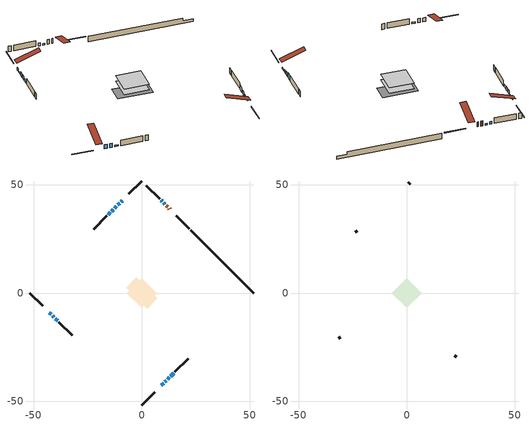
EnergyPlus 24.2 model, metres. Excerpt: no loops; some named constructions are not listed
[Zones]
conditioned space
 floor outside (Floor1 construction): -0.75,0 0,0.75 0.75,0 0,-0.75 z0.86
 floor adiabatic (AdiabaticFloorConstruction): -6.86,0 0,6.86 6.86,0 0,-6.86 z0.86
 floor foundation (Slab1 construction): -7.28,2.48 -2.48,7.28 7.28,-2.48 2.48,-7.28 z-1.49
 wall outside (RimJoist1 construction): 0,-51.85 5.97,-45.88 / -51.85,0 -45.88,-5.97 / 0,51.85 -5.97,45.88 / 22.06,29.8 16.08,35.77 z0.86:1.16
 wall outside (AdiabaticWallConstruction 1): 13.01,38.84 12.67,39.18 / 12.02,39.83 11.4,40.46 z0.86:2.89
 wall outside (AdiabaticWallConstruction): -9.05,42.8 -9.59,42.26 z0.86:2.08; -42.8,-9.05 -41.96,-9.89 / -41.3,-10.55 -40.65,-11.2 / -11.75,40.1 -12.59,39.26 / -13.25,38.6 -13.9,37.95 z0.86:2.49; 10.74,41.11 10.13,41.72 / -10.25,41.6 -11.09,40.76 / 9.05,-42.8 10.07,-41.78 / -40,-11.85 -38.97,-12.88 z0.86:1.5; 9.47,42.38 8.93,42.92 z0.86:2.03; -14.55,37.3 -15.54,36.31 z0.86:2.06; 10.73,-41.12 11.27,-40.58 z0.86:1.88; 11.92,-39.93 12.77,-39.08 z0.86:2.33; 13.42,-38.43 14.72,-37.13 z0.86:2.94
 wall outside (Wall1 construction): 15.38,-36.48 21.49,-30.36 / -38.32,-13.53 -32.2,-19.65 / -16.2,35.65 -22.31,29.54 / 8.28,43.57 2.16,49.69 z0.86:3.3
 wall foundation (FoundationWall1 construction): 22.71,29.14,-1.49 22.71,29.14,0.86 48.94,2.91,0.86 48.94,2.91,-0.34 51.85,0,-0.34 51.85,0,-1.49
 window (WindowConstruction 9): -9.05,42.8 -9.59,42.26 z0.86:2.08
 window (WindowConstruction 7): -42.8,-9.05 -41.96,-9.89 z0.86:2.48
 window (WindowConstruction 8): -41.3,-10.55 -40.65,-11.2 z0.86:2.48
 window (WindowConstruction 10): 10.74,41.11 10.13,41.72 z0.86:1.49
 window (WindowConstruction 11): -10.25,41.6 -11.09,40.76 z0.86:1.49
 window (WindowConstruction 12): 9.05,-42.8 10.07,-41.78 z0.86:1.49
 window (WindowConstruction 13): -40,-11.85 -38.97,-12.88 z0.86:1.49
 window (WindowConstruction): 9.47,42.38 8.93,42.92 z0.86:2.03
 window (WindowConstruction 1): -11.75,40.1 -12.59,39.26 z0.86:2.48
 window (WindowConstruction 2): -13.25,38.6 -13.9,37.95 z0.86:2.48
 window (WindowConstruction 3): -14.55,37.3 -15.54,36.31 z0.86:2.05
 window (WindowConstruction 4): 10.73,-41.12 11.27,-40.58 z0.86:1.87
 window (WindowConstruction 5): 11.92,-39.93 12.77,-39.08 z0.86:2.33
 window (WindowConstruction 6): 13.43,-38.43 14.72,-37.13 z0.86:2.94
 door (Door): 13.01,38.84 12.67,39.18 z0.86:2.89
 door (Door 1): 12.02,39.83 11.4,40.45 z0.86:2.89
 ceiling adiabatic (AdiabaticFloorConstruction): 0,-6.86 6.86,0 0,6.86 -6.86,0 z0.86
attic - vented
 floor to conditioned space (Floor2 construction Reversed): -6.86,0 0,6.86 6.86,0 0,-6.86 z3.3
 wall outside (Wall2 construction): 22.14,-29.71 23,-28.86 / -31.55,-20.3 -30.7,-21.15 / -22.97,28.88 -23.82,28.03 / 1.51,50.34 0.66,51.19 z0.86:3.3
 roof outside (Roof1 construction): 8.39,-43.46,3.3 1.71,-36.78,6.45 -0.05,-38.54,6.45 6.63,-45.22,3.3; -43.46,-8.39,3.3 -36.78,-1.71,6.45 -38.54,0.05,6.45 -45.22,-6.63,3.3; -8.39,43.46,3.3 -1.71,36.78,6.45 0.05,38.54,6.45 -6.63,45.22,3.3; 13.67,38.19,3.3 6.98,31.51,6.45 8.74,29.74,6.45 15.43,36.43,3.3
[Material] Roughness=Rough; Thermal Absorptance=0.9
Name | Thickness {m} | Conductivity {W/m-K} | Density {kg/m3} | Specific Heat {J/kg-K} | Solar Absorptance | Visible Absorptance
ceiling loosefill ins | 0.169333 | 0.0480833 | 16.02 | 1046.75 | 0.7 | 0.7
ceiling stud and cavity | 0.1397 | 0.0758482 | 65.682 | 1177.47 | 0.7 | 0.7
gypsum board | 0.0127 | 0.160291 | 801 | 837.4 | 0.6 | 0.6
[Construction]
Floor2 construction: ceiling loosefill ins, ceiling stud and cavity, gypsum board
[Schedule:Day:Interval]
interior lighting schedule day: No, 01:00, 0.108182, 04:00, 0.0901515, 05:00, 0.0991667, 06:00, 0.162273, 07:00, 0.270455, 08:00, 0.342576, 10:00, 0.369621, 11:00, 0.351591, 12:00, 0.333561, 13:00, 0.324545, 14:00, 0.31553, 15:00, 0.333561, 16:00, 0.369621, 17:00, 0.450758, 18:00, 0.585985, 19:00, 0.775303, 20:00, 0.955606, 21:00, 0.991667, 22:00, 0.712197, 23:00, 0.360606, 24:00, 0.162273
interior lighting schedule day 1: No, 01:00, 0.100909, 04:00, 0.0840909, 05:00, 0.0925, 06:00, 0.151364, 07:00, 0.252273, 08:00, 0.319545, 10:00, 0.344773, 11:00, 0.327955, 12:00, 0.311136, 13:00, 0.302727, 14:00, 0.294318, 15:00, 0.311136, 16:00, 0.344773, 17:00, 0.420455, 18:00, 0.546591, 19:00, 0.723182, 20:00, 0.891364, 21:00, 0.925, 22:00, 0.664318, 23:00, 0.336364, 24:00, 0.151364
interior lighting schedule day 2: No, 01:00, 0.0927273, 04:00, 0.0772727, 05:00, 0.085, 06:00, 0.139091, 07:00, 0.231818, 08:00, 0.293636, 10:00, 0.316818, 11:00, 0.301364, 12:00, 0.285909, 13:00, 0.278182, 14:00, 0.270455, 15:00, 0.285909, 16:00, 0.316818, 17:00, 0.386364, 18:00, 0.502273, 19:00, 0.664545, 20:00, 0.819091, 21:00, 0.85, 22:00, 0.610455, 23:00, 0.309091, 24:00, 0.139091
interior lighting schedule day 3: No, 01:00, 0.0845455, 04:00, 0.0704545, 05:00, 0.0775, 06:00, 0.126818, 07:00, 0.211364, 08:00, 0.267727, 10:00, 0.288864, 11:00, 0.274773, 12:00, 0.260682, 13:00, 0.253636, 14:00, 0.246591, 15:00, 0.260682, 16:00, 0.288864, 17:00, 0.352273, 18:00, 0.457955, 19:00, 0.605909, 20:00, 0.746818, 21:00, 0.775, 22:00, 0.556591, 23:00, 0.281818, 24:00, 0.126818
interior lighting schedule day 4: No, 01:00, 0.0763636, 04:00, 0.0636364, 05:00, 0.07, 06:00, 0.114545, 07:00, 0.190909, 08:00, 0.241818, 10:00, 0.260909, 11:00, 0.248182, 12:00, 0.235455, 13:00, 0.229091, 14:00, 0.222727, 15:00, 0.235455, 16:00, 0.260909, 17:00, 0.318182, 18:00, 0.413636, 19:00, 0.547273, 20:00, 0.674545, 21:00, 0.7, 22:00, 0.502727, 23:00, 0.254545, 24:00, 0.114545
interior lighting schedule day 5: No, 01:00, 0.0727273, 04:00, 0.0606061, 05:00, 0.0666667, 06:00, 0.109091, 07:00, 0.181818, 08:00, 0.230303, 10:00, 0.248485, 11:00, 0.236364, 12:00, 0.224242, 13:00, 0.218182, 14:00, 0.212121, 15:00, 0.224242, 16:00, 0.248485, 17:00, 0.30303, 18:00, 0.393939, 19:00, 0.521212, 20:00, 0.642424, 21:00, 0.666667, 22:00, 0.478788, 23:00, 0.242424, 24:00, 0.109091
interior lighting schedule day 6: No, 01:00, 0.0745455, 04:00, 0.0621212, 05:00, 0.0683333, 06:00, 0.111818, 07:00, 0.186364, 08:00, 0.236061, 10:00, 0.254697, 11:00, 0.242273, 12:00, 0.229848, 13:00, 0.223636, 14:00, 0.217424, 15:00, 0.229848, 16:00, 0.254697, 17:00, 0.310606, 18:00, 0.403788, 19:00, 0.534242, 20:00, 0.658485, 21:00, 0.683333, 22:00, 0.490758, 23:00, 0.248485, 24:00, 0.111818
interior lighting schedule day 7: No, 01:00, 0.08, 04:00, 0.0666667, 05:00, 0.0733333, 06:00, 0.12, 07:00, 0.2, 08:00, 0.253333, 10:00, 0.273333, 11:00, 0.26, 12:00, 0.246667, 13:00, 0.24, 14:00, 0.233333, 15:00, 0.246667, 16:00, 0.273333, 17:00, 0.333333, 18:00, 0.433333, 19:00, 0.573333, 20:00, 0.706667, 21:00, 0.733333, 22:00, 0.526667, 23:00, 0.266667, 24:00, 0.12
interior lighting schedule day 8: No, 01:00, 0.0890909, 04:00, 0.0742424, 05:00, 0.0816667, 06:00, 0.133636, 07:00, 0.222727, 08:00, 0.282121, 10:00, 0.304394, 11:00, 0.289545, 12:00, 0.274697, 13:00, 0.267273, 14:00, 0.259848, 15:00, 0.274697, 16:00, 0.304394, 17:00, 0.371212, 18:00, 0.482576, 19:00, 0.638485, 20:00, 0.78697, 21:00, 0.816667, 22:00, 0.586515, 23:00, 0.29697, 24:00, 0.133636
interior lighting schedule day 9: No, 01:00, 0.0972727, 04:00, 0.0810606, 05:00, 0.0891667, 06:00, 0.145909, 07:00, 0.243182, 08:00, 0.30803, 10:00, 0.332348, 11:00, 0.316136, 12:00, 0.299924, 13:00, 0.291818, 14:00, 0.283712, 15:00, 0.299924, 16:00, 0.332348, 17:00, 0.405303, 18:00, 0.526894, 19:00, 0.697121, 20:00, 0.859242, 21:00, 0.891667, 22:00, 0.640379, 23:00, 0.324242, 24:00, 0.145909
interior lighting schedule day 10: No, 01:00, 0.105455, 04:00, 0.0878788, 05:00, 0.0966667, 06:00, 0.158182, 07:00, 0.263636, 08:00, 0.333939, 10:00, 0.360303, 11:00, 0.342727, 12:00, 0.325152, 13:00, 0.316364, 14:00, 0.307576, 15:00, 0.325152, 16:00, 0.360303, 17:00, 0.439394, 18:00, 0.571212, 19:00, 0.755758, 20:00, 0.931515, 21:00, 0.966667, 22:00, 0.694242, 23:00, 0.351515, 24:00, 0.158182
interior lighting schedule day 11: No, 01:00, 0.109091, 04:00, 0.0909091, 05:00, 0.1, 06:00, 0.163636, 07:00, 0.272727, 08:00, 0.345455, 10:00, 0.372727, 11:00, 0.354545, 12:00, 0.336364, 13:00, 0.327273, 14:00, 0.318182, 15:00, 0.336364, 16:00, 0.372727, 17:00, 0.454545, 18:00, 0.590909, 19:00, 0.781818, 20:00, 0.963636, 21:00, 1, 22:00, 0.718182, 23:00, 0.363636, 24:00, 0.163636
interior lighting schedule default day; occupants schedule default day; clothes dryer schedule default day; cooking range schedule default day; mech vent bath fan 0 schedule default day; mech vent bath fan 1 schedule default day; mech vent range fan 0 schedule default day; misc plug loads schedule default day; general water use schedule default day; heating setpoint default day; cooling setpoint default day; clothes dryer exhaust 0 schedule default day; cooling season schedule day; cooling season schedule day 2; cooling season schedule default day; exterior lighting schedule default day; natural vent schedule default day: No, 24:00, 0
occupants schedule day: No, 05:00, 0.426829, 06:00, 0.719512, 07:00, 1, 08:00, 0.670732, 09:00, 0.329268, 14:00, 0.170732, 15:00, 0.231707, 16:00, 0.329268, 17:00, 0.5, 18:00, 0.670732, 19:00, 0.829268, 21:00, 1, 22:00, 0.853659, 23:00, 0.646341, 24:00, 0.426829
clothes dryer schedule day; clothes dryer exhaust 0 schedule day: No, 01:00, 0.123457, 02:00, 0.0740741, 03:00, 0.0493827, 04:00, 0.0246914, 05:00, 0.0493827, 06:00, 0.0740741, 07:00, 0.197531, 08:00, 0.395062, 09:00, 0.592593, 10:00, 0.839506, 11:00, 0.962963, 12:00, 1, 13:00, 0.91358, 14:00, 0.82716, 15:00, 0.716049, 16:00, 0.753086, 17:00, 0.679012, 18:00, 0.666667, 20:00, 0.62963, 21:00, 0.641975, 22:00, 0.666667, 23:00, 0.54321, 24:00, 0.296296
cooking range schedule day: No, 05:00, 0.0597015, 06:00, 0.11194, 07:00, 0.171642, 08:00, 0.291045, 11:00, 0.343284, 12:00, 0.402985, 13:00, 0.462687, 14:00, 0.343284, 15:00, 0.291045, 16:00, 0.402985, 17:00, 0.567164, 18:00, 1, 19:00, 0.850746, 20:00, 0.432836, 21:00, 0.291045, 22:00, 0.231343, 23:00, 0.171642, 24:00, 0.11194
mech vent bath fan 0 schedule day; mech vent bath fan 1 schedule day: No, 07:00, 0, 08:00, 1, 09:00, 0.2, 24:00, 0
mech vent range fan 0 schedule day: No, 18:00, 0, 19:00, 1, 20:00, 0.2, 24:00, 0
misc plug loads schedule day: No, 06:00, 0.705882, 07:00, 0.745098, 08:00, 0.803922, 15:00, 0.823529, 16:00, 0.862745, 17:00, 0.921569, 18:00, 0.980392, 19:00, 1, 20:00, 0.980392, 21:00, 0.941176, 22:00, 0.862745, 23:00, 0.784314, 24:00, 0.72549
general water use schedule day: No, 01:00, 0.315068, 03:00, 0.287671, 04:00, 0.342466, 05:00, 0.369863, 06:00, 0.520548, 07:00, 0.60274, 08:00, 0.534247, 10:00, 0.506849, 11:00, 0.465753, 14:00, 0.479452, 15:00, 0.534247, 16:00, 0.589041, 17:00, 0.69863, 18:00, 0.876712, 19:00, 0.890411, 20:00, 0.986301, 21:00, 1, 22:00, 0.863014, 23:00, 0.616438, 24:00, 0.465753
heating setpoint day: No, 07:00, 18, 23:00, 21, 24:00, 18
cooling setpoint day: No, 24:00, 25
cooling season schedule day 1: No, 24:00, 1
exterior lighting schedule day: No, 01:00, 0.566667, 03:00, 0.524167, 05:00, 0.495833, 06:00, 0.5525, 07:00, 0.623333, 08:00, 0.580833, 09:00, 0.439167, 10:00, 0.354167, 12:00, 0.34, 13:00, 0.354167, 14:00, 0.396667, 15:00, 0.425, 16:00, 0.495833, 17:00, 0.623333, 18:00, 0.793333, 19:00, 0.906667, 20:00, 0.963333, 21:00, 0.991667, 22:00, 0.920833, 23:00, 0.793333, 24:00, 0.665833
exterior lighting schedule day 1: No, 01:00, 0.528571, 03:00, 0.488929, 05:00, 0.4625, 06:00, 0.515357, 07:00, 0.581429, 08:00, 0.541786, 09:00, 0.409643, 10:00, 0.330357, 12:00, 0.317143, 13:00, 0.330357, 14:00, 0.37, 15:00, 0.396429, 16:00, 0.4625, 17:00, 0.581429, 18:00, 0.74, 19:00, 0.845714, 20:00, 0.898571, 21:00, 0.925, 22:00, 0.858929, 23:00, 0.74, 24:00, 0.621071
exterior lighting schedule day 10: No, 01:00, 0.552381, 03:00, 0.510952, 05:00, 0.483333, 06:00, 0.538571, 07:00, 0.607619, 08:00, 0.56619, 09:00, 0.428095, 10:00, 0.345238, 12:00, 0.331429, 13:00, 0.345238, 14:00, 0.386667, 15:00, 0.414286, 16:00, 0.483333, 17:00, 0.607619, 18:00, 0.773333, 19:00, 0.88381, 20:00, 0.939048, 21:00, 0.966667, 22:00, 0.897619, 23:00, 0.773333, 24:00, 0.649048
exterior lighting schedule day 11: No, 01:00, 0.571429, 03:00, 0.528571, 05:00, 0.5, 06:00, 0.557143, 07:00, 0.628571, 08:00, 0.585714, 09:00, 0.442857, 10:00, 0.357143, 12:00, 0.342857, 13:00, 0.357143, 14:00, 0.4, 15:00, 0.428571, 16:00, 0.5, 17:00, 0.628571, 18:00, 0.8, 19:00, 0.914286, 20:00, 0.971429, 21:00, 1, 22:00, 0.928571, 23:00, 0.8, 24:00, 0.671429
exterior lighting schedule day 2: No, 01:00, 0.485714, 03:00, 0.449286, 05:00, 0.425, 06:00, 0.473571, 07:00, 0.534286, 08:00, 0.497857, 09:00, 0.376429, 10:00, 0.303571, 12:00, 0.291429, 13:00, 0.303571, 14:00, 0.34, 15:00, 0.364286, 16:00, 0.425, 17:00, 0.534286, 18:00, 0.68, 19:00, 0.777143, 20:00, 0.825714, 21:00, 0.85, 22:00, 0.789286, 23:00, 0.68, 24:00, 0.570714
exterior lighting schedule day 3: No, 01:00, 0.442857, 03:00, 0.409643, 05:00, 0.3875, 06:00, 0.431786, 07:00, 0.487143, 08:00, 0.453929, 09:00, 0.343214, 10:00, 0.276786, 12:00, 0.265714, 13:00, 0.276786, 14:00, 0.31, 15:00, 0.332143, 16:00, 0.3875, 17:00, 0.487143, 18:00, 0.62, 19:00, 0.708571, 20:00, 0.752857, 21:00, 0.775, 22:00, 0.719643, 23:00, 0.62, 24:00, 0.520357
exterior lighting schedule day 4: No, 01:00, 0.4, 03:00, 0.37, 05:00, 0.35, 06:00, 0.39, 07:00, 0.44, 08:00, 0.41, 09:00, 0.31, 10:00, 0.25, 12:00, 0.24, 13:00, 0.25, 14:00, 0.28, 15:00, 0.3, 16:00, 0.35, 17:00, 0.44, 18:00, 0.56, 19:00, 0.64, 20:00, 0.68, 21:00, 0.7, 22:00, 0.65, 23:00, 0.56, 24:00, 0.47
exterior lighting schedule day 5: No, 01:00, 0.380952, 03:00, 0.352381, 05:00, 0.333333, 06:00, 0.371429, 07:00, 0.419048, 08:00, 0.390476, 09:00, 0.295238, 10:00, 0.238095, 12:00, 0.228571, 13:00, 0.238095, 14:00, 0.266667, 15:00, 0.285714, 16:00, 0.333333, 17:00, 0.419048, 18:00, 0.533333, 19:00, 0.609524, 20:00, 0.647619, 21:00, 0.666667, 22:00, 0.619048, 23:00, 0.533333, 24:00, 0.447619
exterior lighting schedule day 6: No, 01:00, 0.390476, 03:00, 0.36119, 05:00, 0.341667, 06:00, 0.380714, 07:00, 0.429524, 08:00, 0.400238, 09:00, 0.302619, 10:00, 0.244048, 12:00, 0.234286, 13:00, 0.244048, 14:00, 0.273333, 15:00, 0.292857, 16:00, 0.341667, 17:00, 0.429524, 18:00, 0.546667, 19:00, 0.624762, 20:00, 0.66381, 21:00, 0.683333, 22:00, 0.634524, 23:00, 0.546667, 24:00, 0.45881
exterior lighting schedule day 7: No, 01:00, 0.419048, 03:00, 0.387619, 05:00, 0.366667, 06:00, 0.408571, 07:00, 0.460952, 08:00, 0.429524, 09:00, 0.324762, 10:00, 0.261905, 12:00, 0.251429, 13:00, 0.261905, 14:00, 0.293333, 15:00, 0.314286, 16:00, 0.366667, 17:00, 0.460952, 18:00, 0.586667, 19:00, 0.670476, 20:00, 0.712381, 21:00, 0.733333, 22:00, 0.680952, 23:00, 0.586667, 24:00, 0.492381
exterior lighting schedule day 8: No, 01:00, 0.466667, 03:00, 0.431667, 05:00, 0.408333, 06:00, 0.455, 07:00, 0.513333, 08:00, 0.478333, 09:00, 0.361667, 10:00, 0.291667, 12:00, 0.28, 13:00, 0.291667, 14:00, 0.326667, 15:00, 0.35, 16:00, 0.408333, 17:00, 0.513333, 18:00, 0.653333, 19:00, 0.746667, 20:00, 0.793333, 21:00, 0.816667, 22:00, 0.758333, 23:00, 0.653333, 24:00, 0.548333
exterior lighting schedule day 9: No, 01:00, 0.509524, 03:00, 0.47131, 05:00, 0.445833, 06:00, 0.496786, 07:00, 0.560476, 08:00, 0.522262, 09:00, 0.394881, 10:00, 0.318452, 12:00, 0.305714, 13:00, 0.318452, 14:00, 0.356667, 15:00, 0.382143, 16:00, 0.445833, 17:00, 0.560476, 18:00, 0.713333, 19:00, 0.815238, 20:00, 0.86619, 21:00, 0.891667, 22:00, 0.827976, 23:00, 0.713333, 24:00, 0.59869
[Schedule:Week:Daily]
heating setpoint Week Rule - Jan1-Dec31: heating setpoint day, heating setpoint day, heating setpoint day, heating setpoint day, heating setpoint day, heating setpoint day, heating setpoint day, heating setpoint default day, heating setpoint default day, heating setpoint default day, heating setpoint default day, heating setpoint default day
clothes dryer exhaust 0 schedule Week Rule - Jan1-Dec31: clothes dryer exhaust 0 schedule day, clothes dryer exhaust 0 schedule day, clothes dryer exhaust 0 schedule day, clothes dryer exhaust 0 schedule day, clothes dryer exhaust 0 schedule day, clothes dryer exhaust 0 schedule day, clothes dryer exhaust 0 schedule day, clothes dryer exhaust 0 schedule default day, clothes dryer exhaust 0 schedule default day, clothes dryer exhaust 0 schedule default day, clothes dryer exhaust 0 schedule default day, clothes dryer exhaust 0 schedule default day
cooling season schedule Week Rule - Jan1-May26: cooling season schedule day, cooling season schedule day, cooling season schedule day, cooling season schedule day, cooling season schedule day, cooling season schedule day, cooling season schedule day, cooling season schedule default day, cooling season schedule default day, cooling season schedule default day, cooling season schedule default day, cooling season schedule default day
cooling season schedule Week Rule - May27-Jun2: cooling season schedule day, cooling season schedule day, cooling season schedule day, cooling season schedule day, cooling season schedule day, cooling season schedule day 1, cooling season schedule day 1, cooling season schedule default day, cooling season schedule default day, cooling season schedule default day, cooling season schedule default day, cooling season schedule default day
cooling season schedule Week Rule - Jun3-Aug25: cooling season schedule day 1, cooling season schedule day 1, cooling season schedule day 1, cooling season schedule day 1, cooling season schedule day 1, cooling season schedule day 1, cooling season schedule day 1, cooling season schedule default day, cooling season schedule default day, cooling season schedule default day, cooling season schedule default day, cooling season schedule default day
cooling season schedule Week Rule - Aug26-Sep1: cooling season schedule day 1, cooling season schedule day 1, cooling season schedule day 1, cooling season schedule day 1, cooling season schedule day 1, cooling season schedule day 1, cooling season schedule day 2, cooling season schedule default day, cooling season schedule default day, cooling season schedule default day, cooling season schedule default day, cooling season schedule default day
cooling season schedule Week Rule - Sep2-Dec31: cooling season schedule day 2, cooling season schedule day 2, cooling season schedule day 2, cooling season schedule day 2, cooling season schedule day 2, cooling season schedule day 2, cooling season schedule day 2, cooling season schedule default day, cooling season schedule default day, cooling season schedule default day, cooling season schedule default day, cooling season schedule default day
exterior lighting schedule Week Rule - May27-Jun2: exterior lighting schedule day 4, exterior lighting schedule day 4, exterior lighting schedule day 4, exterior lighting schedule day 4, exterior lighting schedule day 4, exterior lighting schedule day 5, exterior lighting schedule day 5, exterior lighting schedule default day, exterior lighting schedule default day, exterior lighting schedule default day, exterior lighting schedule default day, exterior lighting schedule default day
exterior lighting schedule Week Rule - Jun3-Jun30: exterior lighting schedule day 5, exterior lighting schedule day 5, exterior lighting schedule day 5, exterior lighting schedule day 5, exterior lighting schedule day 5, exterior lighting schedule day 5, exterior lighting schedule day 5, exterior lighting schedule default day, exterior lighting schedule default day, exterior lighting schedule default day, exterior lighting schedule default day, exterior lighting schedule default day
exterior lighting schedule Week Rule - Jul1-Jul28: exterior lighting schedule day 6, exterior lighting schedule day 6, exterior lighting schedule day 6, exterior lighting schedule day 6, exterior lighting schedule day 6, exterior lighting schedule day 6, exterior lighting schedule day 6, exterior lighting schedule default day, exterior lighting schedule default day, exterior lighting schedule default day, exterior lighting schedule default day, exterior lighting schedule default day
exterior lighting schedule Week Rule - Jul29-Aug4: exterior lighting schedule day 6, exterior lighting schedule day 6, exterior lighting schedule day 6, exterior lighting schedule day 7, exterior lighting schedule day 7, exterior lighting schedule day 7, exterior lighting schedule day 7, exterior lighting schedule default day, exterior lighting schedule default day, exterior lighting schedule default day, exterior lighting schedule default day, exterior lighting schedule default day
exterior lighting schedule Week Rule - Aug5-Aug25: exterior lighting schedule day 7, exterior lighting schedule day 7, exterior lighting schedule day 7, exterior lighting schedule day 7, exterior lighting schedule day 7, exterior lighting schedule day 7, exterior lighting schedule day 7, exterior lighting schedule default day, exterior lighting schedule default day, exterior lighting schedule default day, exterior lighting schedule default day, exterior lighting schedule default day
exterior lighting schedule Week Rule - Aug26-Sep1: exterior lighting schedule day 7, exterior lighting schedule day 7, exterior lighting schedule day 7, exterior lighting schedule day 7, exterior lighting schedule day 7, exterior lighting schedule day 7, exterior lighting schedule day 8, exterior lighting schedule default day, exterior lighting schedule default day, exterior lighting schedule default day, exterior lighting schedule default day, exterior lighting schedule default day
exterior lighting schedule Week Rule - Sep2-Sep29: exterior lighting schedule day 8, exterior lighting schedule day 8, exterior lighting schedule day 8, exterior lighting schedule day 8, exterior lighting schedule day 8, exterior lighting schedule day 8, exterior lighting schedule day 8, exterior lighting schedule default day, exterior lighting schedule default day, exterior lighting schedule default day, exterior lighting schedule default day, exterior lighting schedule default day
exterior lighting schedule Week Rule - Sep30-Oct6: exterior lighting schedule day 8, exterior lighting schedule day 9, exterior lighting schedule day 9, exterior lighting schedule day 9, exterior lighting schedule day 9, exterior lighting schedule day 9, exterior lighting schedule day 9, exterior lighting schedule default day, exterior lighting schedule default day, exterior lighting schedule default day, exterior lighting schedule default day, exterior lighting schedule default day
exterior lighting schedule Week Rule - Oct7-Oct27: exterior lighting schedule day 9, exterior lighting schedule day 9, exterior lighting schedule day 9, exterior lighting schedule day 9, exterior lighting schedule day 9, exterior lighting schedule day 9, exterior lighting schedule day 9, exterior lighting schedule default day, exterior lighting schedule default day, exterior lighting schedule default day, exterior lighting schedule default day, exterior lighting schedule default day
exterior lighting schedule Week Rule - Oct28-Nov3: exterior lighting schedule day 9, exterior lighting schedule day 9, exterior lighting schedule day 9, exterior lighting schedule day 9, exterior lighting schedule day 10, exterior lighting schedule day 10, exterior lighting schedule day 10, exterior lighting schedule default day, exterior lighting schedule default day, exterior lighting schedule default day, exterior lighting schedule default day, exterior lighting schedule default day
exterior lighting schedule Week Rule - Nov4-Nov24: exterior lighting schedule day 10, exterior lighting schedule day 10, exterior lighting schedule day 10, exterior lighting schedule day 10, exterior lighting schedule day 10, exterior lighting schedule day 10, exterior lighting schedule day 10, exterior lighting schedule default day, exterior lighting schedule default day, exterior lighting schedule default day, exterior lighting schedule default day, exterior lighting schedule default day
exterior lighting schedule Week Rule - Nov25-Dec1: exterior lighting schedule day 10, exterior lighting schedule day 10, exterior lighting schedule day 10, exterior lighting schedule day 10, exterior lighting schedule day 10, exterior lighting schedule day 10, exterior lighting schedule day 11, exterior lighting schedule default day, exterior lighting schedule default day, exterior lighting schedule default day, exterior lighting schedule default day, exterior lighting schedule default day
exterior lighting schedule Week Rule - Dec2-Dec31: exterior lighting schedule day 11, exterior lighting schedule day 11, exterior lighting schedule day 11, exterior lighting schedule day 11, exterior lighting schedule day 11, exterior lighting schedule day 11, exterior lighting schedule day 11, exterior lighting schedule default day, exterior lighting schedule default day, exterior lighting schedule default day, exterior lighting schedule default day, exterior lighting schedule default day
natural vent schedule Week Rule - Jan1-Dec31: natural vent schedule default day, natural vent schedule default day, natural vent schedule default day, natural vent schedule default day, natural vent schedule default day, natural vent schedule default day, natural vent schedule default day, natural vent schedule default day, natural vent schedule default day, natural vent schedule default day, natural vent schedule default day, natural vent schedule default day
